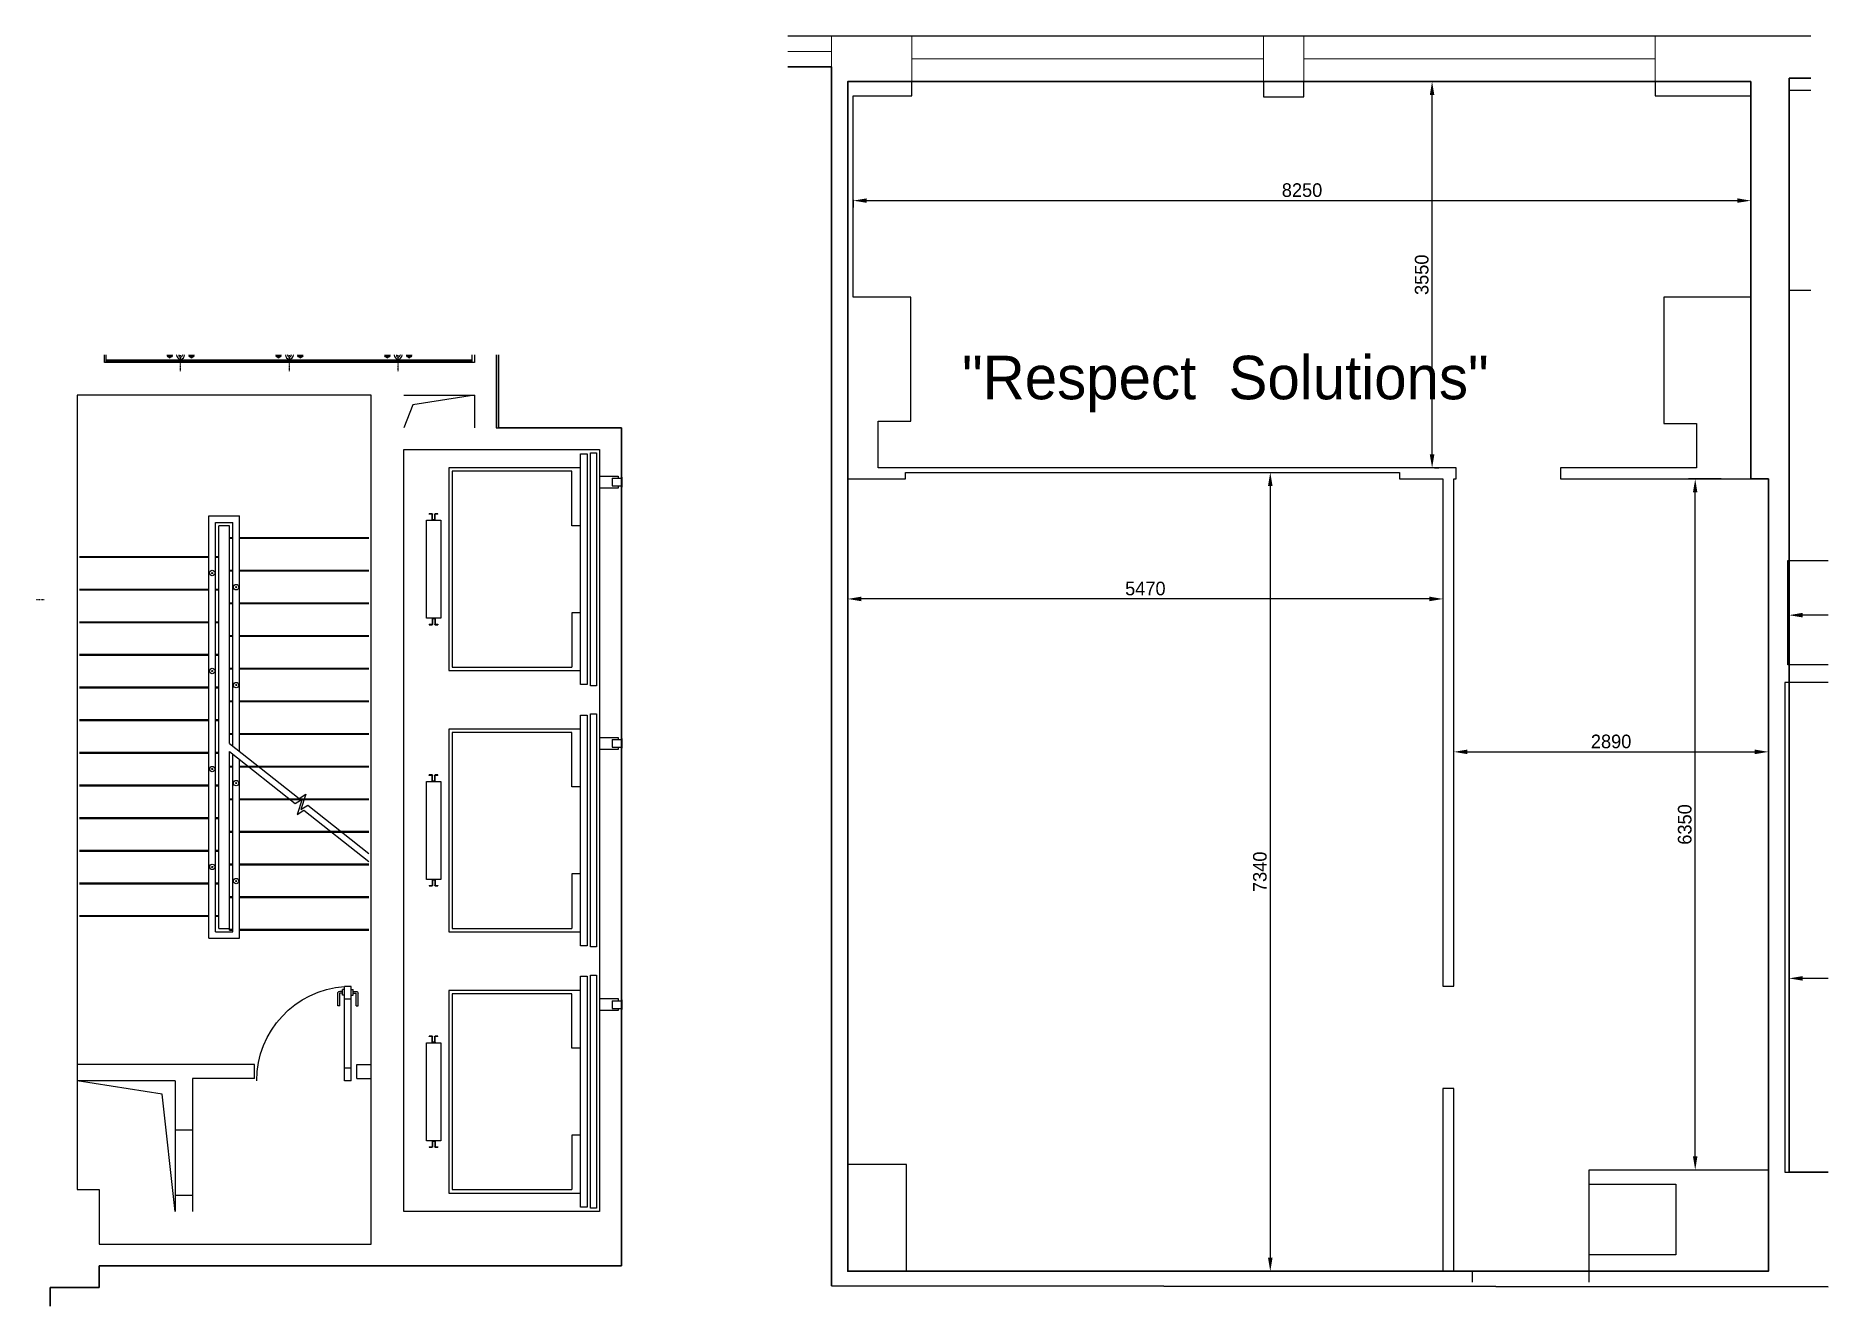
# Model space of a CAD drawing. Header units: millimetres. Extents: x 1200793 to 1217263, y -202072 to -190402.
import ezdxf

# ---------------------------------------------------------------- set-up
doc = ezdxf.new("R2010")
doc.units = ezdxf.units.MM
doc.linetypes.add('DASHDOT2', pattern=[12.7, 6.35, -3.175, 0, -3.175])
doc.linetypes.add('HIDDEN2', pattern=[4.7625, 3.175, -1.5875])
for name, color, linetype in [('Baca', 7, 'Continuous'), ('Divar-esas', 7, 'Continuous'), ('Divar-komek', 7, 'Continuous'), ('Kafel', 7, 'Continuous'), ('Lift', 7, 'Continuous'), ('Meheccer', 7, 'Continuous'), ('OFFICE_BOUNDARY', 3, 'Continuous'), ('Pillekan', 7, 'Continuous'), ('Qapi', 7, 'Continuous'), ('Santexnika', 7, 'Continuous')]:
    doc.layers.add(name, color=color, linetype=linetype)
doc.layers.add('syse', color=135, linetype='Continuous', lineweight=15)

msp = doc.modelspace()

# ---------------------------------------------------------------- linework, layer by layer
for p, q in [((1207703, -190402), (1217103, -190402)), ((1208103, -190687), (1207703, -190689)), ((1208103, -201887), (1208103, -190687)), ((1216903, -192742), (1216903, -190902)), ((1216903, -190902), (1217103, -190902)), ((1217103, -192742), (1216903, -192742)), ((1201423, -193402), (1201423, -193332)), ((1204823, -193332), (1204823, -193402)), ((1205023, -193332), (1205023, -194002)), ((1204823, -193402), (1201423, -193402)), ((1205023, -194002), (1206173, -194002)), ((1206173, -194002), (1206173, -201702)), ((1204434, -194792), (1204408, -194792)), ((1204408, -194796), (1204408, -194792)), ((1204430, -194796), (1204408, -194796)), ((1204434, -194848), (1204434, -194800)), ((1204438, -194844), (1204438, -194796)), ((1204458, -194844), (1204458, -194796)), ((1204488, -194792), (1204462, -194792)), ((1204462, -194848), (1204462, -194800)), ((1204488, -194796), (1204466, -194796)), ((1204488, -194796), (1204488, -194792)), ((1204458, -194852), (1204438, -194852)), ((1204454, -194848), (1204442, -194848)), ((1216893, -196182), (1216893, -195222)), ((1216893, -195222), (1217263, -195222)), ((1204408, -195808), (1204408, -195812)), ((1204408, -195808), (1204430, -195808)), ((1204408, -195812), (1204434, -195812)), ((1204434, -195756), (1204434, -195804)), ((1204438, -195752), (1204458, -195752)), ((1204438, -195760), (1204438, -195808)), ((1204442, -195756), (1204454, -195756)), ((1204458, -195760), (1204458, -195808)), ((1204462, -195756), (1204462, -195804)), ((1204462, -195812), (1204488, -195812)), ((1204466, -195808), (1204488, -195808)), ((1204488, -195808), (1204488, -195812)), ((1217263, -196182), (1216893, -196182)), ((1217263, -196342), (1216863, -196342)), ((1216863, -196342), (1216863, -200842)), ((1204434, -197192), (1204408, -197192)), ((1204408, -197196), (1204408, -197192)), ((1204430, -197196), (1204408, -197196)), ((1204434, -197248), (1204434, -197200)), ((1204438, -197244), (1204438, -197196)), ((1204458, -197252), (1204438, -197252)), ((1204454, -197248), (1204442, -197248)), ((1204458, -197244), (1204458, -197196)), ((1204488, -197192), (1204462, -197192)), ((1204462, -197248), (1204462, -197200)), ((1204488, -197196), (1204466, -197196)), ((1204488, -197196), (1204488, -197192)), ((1204408, -198208), (1204408, -198212)), ((1204408, -198208), (1204430, -198208)), ((1204408, -198212), (1204434, -198212)), ((1204434, -198156), (1204434, -198204)), ((1204438, -198152), (1204458, -198152)), ((1204438, -198160), (1204438, -198208)), ((1204442, -198156), (1204454, -198156)), ((1204458, -198160), (1204458, -198208)), ((1204462, -198156), (1204462, -198204)), ((1204462, -198212), (1204488, -198212)), ((1204466, -198208), (1204488, -198208)), ((1204488, -198208), (1204488, -198212)), ((1204434, -199592), (1204408, -199592)), ((1204408, -199596), (1204408, -199592)), ((1204430, -199596), (1204408, -199596)), ((1204434, -199648), (1204434, -199600)), ((1204438, -199644), (1204438, -199596)), ((1204458, -199644), (1204458, -199596)), ((1204488, -199592), (1204462, -199592)), ((1204462, -199648), (1204462, -199600)), ((1204488, -199596), (1204466, -199596)), ((1204488, -199596), (1204488, -199592)), ((1204458, -199652), (1204438, -199652)), ((1204454, -199648), (1204442, -199648)), ((1204434, -200556), (1204434, -200604)), ((1204438, -200552), (1204458, -200552)), ((1204438, -200560), (1204438, -200608)), ((1204442, -200556), (1204454, -200556)), ((1204458, -200560), (1204458, -200608)), ((1204462, -200556), (1204462, -200604)), ((1204408, -200608), (1204408, -200612)), ((1204408, -200608), (1204430, -200608)), ((1204408, -200612), (1204434, -200612)), ((1204462, -200612), (1204488, -200612)), ((1204466, -200608), (1204488, -200608)), ((1204488, -200608), (1204488, -200612)), ((1216863, -200842), (1217263, -200842)), ((1206173, -201702), (1201373, -201702)), ((1201373, -201702), (1201373, -201902)), ((1201373, -201902), (1200923, -201902)), ((1200923, -201902), (1200923, -202072)), ((1217263, -201895), (1208103, -201887))]:
    msp.add_line(p, q)
at = {"color": 5, "lineweight": 5}
msp.add_line((1208103, -190545), (1207703, -190546), dxfattribs=at)
at = {"color": 1, "lineweight": 30}
for p, q in [((1207703, -190687), (1208103, -190687)), ((1208103, -190687), (1208103, -201887)), ((1217103, -190792), (1216903, -190792)), ((1216903, -190792), (1216903, -200842)), ((1205043, -194002), (1205043, -193332)), ((1206173, -194002), (1205043, -194002)), ((1206173, -201702), (1206173, -194002)), ((1216903, -200842), (1217263, -200842)), ((1201373, -201902), (1201373, -201702)), ((1201373, -201702), (1206173, -201702)), ((1200923, -202072), (1200923, -201902)), ((1200923, -201902), (1201373, -201902)), ((1208103, -201887), (1217263, -201895))]:
    msp.add_line(p, q, dxfattribs=at)
at = {"color": 0, "lineweight": -2, "transparency": 16777216}
for p, q in [((1213646, -190822), (1213686, -190822)), ((1213623, -194247), (1213623, -190947)), ((1208303, -191908), (1208303, -191978)), ((1208428, -191916), (1216428, -191916)), ((1216553, -191908), (1216553, -191978)), ((1211404, -194412), (1212199, -194412)), ((1213646, -194372), (1213686, -194372)), ((1216278, -194472), (1215978, -194472)), ((1212136, -194537), (1212136, -201627)), ((1216041, -200697), (1216041, -194597)), ((1208253, -195424), (1208253, -195637)), ((1213598, -195575), (1208378, -195575)), ((1213723, -195511), (1213723, -195637)), ((1216903, -195983), (1216903, -195661)), ((1213823, -197166), (1213823, -196917)), ((1213948, -196980), (1216588, -196980)), ((1216713, -197166), (1216713, -196917)), ((1216903, -198953), (1216903, -199124)), ((1216278, -200822), (1215978, -200822)), ((1211404, -201752), (1212199, -201752))]:
    msp.add_line(p, q, dxfattribs=at)
at = {"color": 0, "lineweight": -2}
for p, q in [((1217263, -195724), (1217028, -195724)), ((1217263, -199061), (1217028, -199061))]:
    msp.add_line(p, q, dxfattribs=at)
at = {"lineweight": 5}
for points in [[(1208103, -190687), (1208103, -190402)], [(1208843, -190822), (1208843, -190402)], [(1212073, -190822), (1212073, -190402)], [(1212443, -190822), (1212443, -190402)], [(1215673, -190822), (1215673, -190402)]]:
    msp.add_lwpolyline(points, dxfattribs=at)
at = {"color": 5, "lineweight": 5}
for points in [[(1208843, -190612), (1212073, -190612)], [(1212443, -190612), (1215673, -190612)]]:
    msp.add_lwpolyline(points, dxfattribs=at)
at = {"color": 1, "lineweight": 30}
msp.add_lwpolyline([(1216553, -190822), (1216553, -194472), (1216713, -194472), (1216713, -201752), (1208253, -201752), (1208253, -190822), (1216553, -190822)], dxfattribs=at)
for points in [[(1213843, -194372), (1208533, -194372), (1208533, -193942), (1208833, -193942), (1208833, -192802), (1208303, -192802), (1208303, -190952), (1208843, -190952), (1208843, -190822), (1212073, -190822), (1212073, -190962), (1212443, -190962), (1212443, -190822), (1215673, -190822), (1215673, -190952), (1216553, -190952), (1216553, -192802), (1215753, -192802), (1215753, -193962), (1216053, -193962), (1216053, -194372), (1214803, -194372)], [(1203873, -201502), (1203873, -193702), (1201173, -193702), (1201173, -201002), (1201373, -201002), (1201373, -201502), (1203873, -201502)], [(1213723, -200072), (1213723, -201752), (1208793, -201752), (1208793, -200772), (1208253, -200772), (1208253, -194472), (1208783, -194472), (1208783, -194412), (1213323, -194412), (1213323, -194472), (1213723, -194472), (1213723, -199132)], [(1213723, -199132), (1213823, -199132), (1213823, -194472), (1213843, -194472), (1213843, -194372)], [(1214803, -194372), (1214803, -194472), (1216713, -194472), (1216713, -200822), (1215063, -200822), (1215063, -201852)], [(1213993, -201852), (1213993, -201752), (1213823, -201752), (1213823, -200072), (1213723, -200072)], [(1215063, -200822), (1215063, -200952), (1215163, -200952), (1215863, -200952), (1215863, -201602), (1215063, -201602)]]:
    msp.add_lwpolyline(points)
msp.add_lwpolyline([(1204173, -194202), (1205973, -194202), (1205973, -201202), (1204173, -201202)], close=True)
at = {"extrusion": (0, 0, -1)}
for centre, start, end in [((-1204430, -194800), 90, 180), ((-1204434, -194796), 90, 180), ((-1204462, -194796), 0, 90), ((-1204466, -194800), 0, 90), ((-1204438, -194848), -90, 0), ((-1204442, -194844), -90, 0), ((-1204454, -194844), 180, -90), ((-1204458, -194848), 180, -90), ((-1204430, -195804), 180, -90), ((-1204438, -195756), 0, 90), ((-1204434, -195808), 180, -90), ((-1204442, -195760), 0, 90), ((-1204454, -195760), 90, 180), ((-1204458, -195756), 90, 180), ((-1204462, -195808), -90, 0), ((-1204466, -195804), -90, 0), ((-1204430, -197200), 90, 180), ((-1204434, -197196), 90, 180), ((-1204438, -197248), -90, 0), ((-1204442, -197244), -90, 0), ((-1204454, -197244), 180, -90), ((-1204462, -197196), 0, 90), ((-1204458, -197248), 180, -90), ((-1204466, -197200), 0, 90), ((-1204430, -198204), 180, -90), ((-1204438, -198156), 0, 90), ((-1204434, -198208), 180, -90), ((-1204442, -198160), 0, 90), ((-1204454, -198160), 90, 180), ((-1204458, -198156), 90, 180), ((-1204462, -198208), -90, 0), ((-1204466, -198204), -90, 0), ((-1204430, -199600), 90, 180), ((-1204434, -199596), 90, 180), ((-1204462, -199596), 0, 90), ((-1204466, -199600), 0, 90), ((-1204438, -199648), -90, 0), ((-1204442, -199644), -90, 0), ((-1204454, -199644), 180, -90), ((-1204458, -199648), 180, -90), ((-1204430, -200604), 180, -90), ((-1204438, -200556), 0, 90), ((-1204442, -200560), 0, 90), ((-1204454, -200560), 90, 180), ((-1204458, -200556), 90, 180), ((-1204466, -200604), -90, 0), ((-1204434, -200608), 180, -90), ((-1204462, -200608), -90, 0)]:
    msp.add_arc(centre, 4, start, end, dxfattribs=at)
at = {"color": 0, "transparency": 16777216}
for points in [[(1213602, -190947), (1213644, -190947), (1213623, -190822)], [(1208428, -191895), (1208428, -191936), (1208303, -191916)], [(1216428, -191895), (1216428, -191936), (1216553, -191916)], [(1213602, -194247), (1213644, -194247), (1213623, -194372)], [(1212115, -194537), (1212157, -194537), (1212136, -194412)], [(1216020, -194597), (1216061, -194597), (1216041, -194472)], [(1208378, -195554), (1208378, -195596), (1208253, -195575)], [(1213598, -195554), (1213598, -195596), (1213723, -195575)], [(1217028, -195703), (1217028, -195745), (1216903, -195724)], [(1213948, -196959), (1213948, -197001), (1213823, -196980)], [(1216588, -196959), (1216588, -197001), (1216713, -196980)], [(1217028, -199040), (1217028, -199082), (1216903, -199061)], [(1216020, -200697), (1216061, -200697), (1216041, -200822)], [(1212115, -201627), (1212157, -201627), (1212136, -201752)]]:
    msp.add_solid(points, dxfattribs=at)
at = {"layer": 'Baca'}
for p, q in [((1201952, -200124), (1201173, -200002)), ((1202073, -201202), (1201952, -200124))]:
    msp.add_line(p, q, dxfattribs=at)
msp.add_lwpolyline([(1204823, -193702), (1204257, -193793), (1204173, -194002)], dxfattribs=at)
at = {"layer": 'Divar-esas'}
for p, q in [((1202803, -199852), (1201173, -199852)), ((1202803, -199982), (1202803, -199852)), ((1203743, -199852), (1203873, -199852)), ((1203743, -199982), (1203743, -199852)), ((1202073, -200002), (1201173, -200002)), ((1202073, -200002), (1202073, -200452)), ((1202803, -199982), (1202233, -199982)), ((1202233, -199982), (1202233, -200452)), ((1203743, -199982), (1203873, -199982)), ((1202073, -200452), (1202233, -200452)), ((1202073, -201052), (1202073, -201202)), ((1202073, -201052), (1202233, -201052)), ((1202233, -201052), (1202233, -201202))]:
    msp.add_line(p, q, dxfattribs=at)
at = {"layer": 'Divar-komek'}
for p, q in [((1204823, -193332), (1204823, -193402)), ((1205023, -193332), (1205023, -194002)), ((1205023, -193332), (1205023, -194002)), ((1204173, -193702), (1204823, -193702)), ((1204823, -193702), (1204823, -194002)), ((1202073, -200452), (1202073, -201052)), ((1202233, -200452), (1202233, -201052))]:
    msp.add_line(p, q, dxfattribs=at)
at = {"layer": 'Kafel'}
for p, q in [((1201438, -193402), (1201438, -193332)), ((1204803, -193402), (1204803, -193332)), ((1205043, -193332), (1205043, -194002)), ((1201438, -193387), (1204803, -193387))]:
    msp.add_line(p, q, dxfattribs=at)
at = {"layer": 'Lift'}
for p, q in [((1205798, -196362), (1205798, -194242)), ((1205798, -194242), (1205858, -194242)), ((1205858, -194242), (1205858, -196362)), ((1205888, -196372), (1205888, -194232)), ((1205888, -194232), (1205943, -194232)), ((1205888, -194232), (1205943, -194232)), ((1205943, -194232), (1205943, -196372)), ((1204588, -194371), (1204588, -196233)), ((1205798, -194371), (1204588, -194371)), ((1204618, -194402), (1204618, -196202)), ((1205718, -194402), (1204618, -194402)), ((1205718, -194902), (1205718, -194402)), ((1205798, -194902), (1205718, -194902)), ((1205798, -195702), (1205718, -195702)), ((1205718, -195702), (1205718, -196202)), ((1204588, -196233), (1205798, -196233)), ((1204618, -196202), (1205718, -196202)), ((1205858, -196362), (1205798, -196362)), ((1205943, -196372), (1205888, -196372)), ((1205798, -198762), (1205798, -196642)), ((1205798, -196642), (1205858, -196642)), ((1205858, -196642), (1205858, -198762)), ((1205888, -198772), (1205888, -196632)), ((1205888, -196632), (1205943, -196632)), ((1205888, -196632), (1205943, -196632)), ((1205943, -196632), (1205943, -198772)), ((1204588, -196771), (1204588, -198633)), ((1205798, -196771), (1204588, -196771)), ((1204618, -196802), (1204618, -198602)), ((1205718, -196802), (1204618, -196802)), ((1205718, -197302), (1205718, -196802)), ((1205798, -197302), (1205718, -197302)), ((1205798, -198102), (1205718, -198102)), ((1205718, -198102), (1205718, -198602)), ((1204618, -198602), (1205718, -198602)), ((1204588, -198633), (1205798, -198633)), ((1205858, -198762), (1205798, -198762)), ((1205943, -198772), (1205888, -198772)), ((1205798, -201162), (1205798, -199042)), ((1205798, -199042), (1205858, -199042)), ((1205858, -199042), (1205858, -201162)), ((1205888, -201172), (1205888, -199032)), ((1205888, -199032), (1205943, -199032)), ((1205888, -199032), (1205943, -199032)), ((1205943, -199032), (1205943, -201172)), ((1204588, -199171), (1204588, -201033)), ((1205798, -199171), (1204588, -199171)), ((1204618, -199202), (1204618, -201002)), ((1205718, -199202), (1204618, -199202)), ((1205718, -199702), (1205718, -199202)), ((1205798, -199702), (1205718, -199702)), ((1205798, -200502), (1205718, -200502)), ((1205718, -200502), (1205718, -201002)), ((1204588, -201033), (1205798, -201033)), ((1204618, -201002), (1205718, -201002)), ((1205858, -201162), (1205798, -201162)), ((1205943, -201172), (1205888, -201172))]:
    msp.add_line(p, q, dxfattribs=at)
at = {"layer": 'Lift', "linetype": 'Continuous'}
for p, q in [((1205973, -194447), (1206143, -194447)), ((1206088, -194467), (1206173, -194467)), ((1206088, -194467), (1206088, -194537)), ((1206143, -194447), (1206143, -194467)), ((1206173, -194457), (1206176, -194457)), ((1206176, -194457), (1206176, -194547)), ((1206143, -194557), (1205973, -194557)), ((1206088, -194537), (1206173, -194537)), ((1206143, -194537), (1206143, -194557)), ((1206173, -194547), (1206176, -194547)), ((1205973, -196847), (1206143, -196847)), ((1206143, -196957), (1205973, -196957)), ((1206088, -196867), (1206173, -196867)), ((1206088, -196867), (1206088, -196937)), ((1206088, -196937), (1206173, -196937)), ((1206143, -196847), (1206143, -196867)), ((1206143, -196937), (1206143, -196957)), ((1206173, -196857), (1206176, -196857)), ((1206173, -196947), (1206176, -196947)), ((1206176, -196857), (1206176, -196947)), ((1205973, -199247), (1206143, -199247)), ((1206088, -199267), (1206173, -199267)), ((1206088, -199267), (1206088, -199337)), ((1206143, -199247), (1206143, -199267)), ((1206173, -199257), (1206176, -199257)), ((1206176, -199257), (1206176, -199347)), ((1206143, -199357), (1205973, -199357)), ((1206088, -199337), (1206173, -199337)), ((1206143, -199337), (1206143, -199357)), ((1206173, -199347), (1206176, -199347))]:
    msp.add_line(p, q, dxfattribs=at)
at = {"layer": 'Lift', "extrusion": (0, 0, -1)}
for points in [[(-1204513, -195752), (-1204383, -195752), (-1204383, -194852), (-1204513, -194852)], [(-1204513, -198152), (-1204383, -198152), (-1204383, -197252), (-1204513, -197252)], [(-1204513, -200552), (-1204383, -200552), (-1204383, -199652), (-1204513, -199652)]]:
    msp.add_lwpolyline(points, close=True, dxfattribs=at)
at = {"layer": 'Meheccer'}
for p, q in [((1202383, -198692), (1202383, -194812)), ((1202383, -194812), (1202663, -194812)), ((1202663, -196974), (1202663, -194812)), ((1202443, -198632), (1202443, -194872)), ((1202443, -194872), (1202603, -194872)), ((1202603, -196927), (1202603, -194872)), ((1202603, -198632), (1202603, -197000)), ((1202663, -198692), (1202663, -197048)), ((1202383, -198692), (1202663, -198692)), ((1202443, -198632), (1202603, -198632))]:
    msp.add_line(p, q, dxfattribs=at)
for centre, radius in [((1202413, -195337), 25), ((1202413, -195337), 5), ((1202633, -195467), 25), ((1202633, -195467), 5), ((1202413, -196237), 25), ((1202633, -196367), 25), ((1202413, -197138), 25), ((1202633, -197267), 25), ((1202633, -197267), 5), ((1202413, -198037), 25), ((1202633, -198167), 25), ((1202633, -198167), 5)]:
    msp.add_circle(centre, radius, dxfattribs=at)
at = {"layer": 'Meheccer', "linetype": 'HIDDEN2'}
for centre in [(1202413, -196237), (1202633, -196367), (1202413, -197138), (1202413, -198037)]:
    msp.add_circle(centre, 5, dxfattribs=at)
at = {"layer": 'OFFICE_BOUNDARY'}
msp.add_lwpolyline([(1216553, -190822), (1216553, -194472), (1216713, -194472), (1216713, -201752), (1208253, -201752), (1208253, -190822), (1216553, -190822)], close=True, dxfattribs=at)
at = {"layer": 'Pillekan'}
for p, q in [((1202473, -198602), (1202473, -194902)), ((1202573, -194902), (1202473, -194902)), ((1202573, -196903), (1202573, -194902)), ((1202573, -195010), (1202603, -195010)), ((1202573, -195017), (1202603, -195017)), ((1202663, -195010), (1203853, -195010)), ((1202663, -195017), (1203853, -195017)), ((1202383, -195187), (1201193, -195187)), ((1202383, -195194), (1201193, -195194)), ((1202473, -195187), (1202443, -195187)), ((1202473, -195194), (1202443, -195194)), ((1202573, -195310), (1202603, -195310)), ((1202573, -195317), (1202603, -195317)), ((1202663, -195310), (1203853, -195310)), ((1202663, -195317), (1203853, -195317)), ((1202383, -195487), (1201193, -195487)), ((1202383, -195494), (1201193, -195494)), ((1202473, -195487), (1202443, -195487)), ((1202473, -195494), (1202443, -195494)), ((1202573, -195610), (1202603, -195610)), ((1202573, -195617), (1202603, -195617)), ((1202663, -195610), (1203853, -195610)), ((1202663, -195617), (1203853, -195617)), ((1202383, -195787), (1201193, -195787)), ((1202383, -195794), (1201193, -195794)), ((1202473, -195787), (1202443, -195787)), ((1202473, -195794), (1202443, -195794)), ((1202573, -195910), (1202603, -195910)), ((1202573, -195917), (1202603, -195917)), ((1202663, -195910), (1203853, -195910)), ((1202663, -195917), (1203853, -195917)), ((1202383, -196087), (1201193, -196087)), ((1202383, -196094), (1201193, -196094)), ((1202473, -196087), (1202443, -196087)), ((1202473, -196094), (1202443, -196094)), ((1202573, -196210), (1202603, -196210)), ((1202573, -196217), (1202603, -196217)), ((1202663, -196210), (1203853, -196210)), ((1202663, -196217), (1203853, -196217)), ((1202383, -196387), (1201193, -196387)), ((1202383, -196394), (1201193, -196394)), ((1202473, -196387), (1202443, -196387)), ((1202473, -196394), (1202443, -196394)), ((1202573, -196510), (1202603, -196510)), ((1202573, -196517), (1202603, -196517)), ((1202663, -196510), (1203853, -196510)), ((1202663, -196517), (1203853, -196517)), ((1202383, -196687), (1201193, -196687)), ((1202383, -196694), (1201193, -196694)), ((1202473, -196687), (1202443, -196687)), ((1202473, -196694), (1202443, -196694)), ((1202573, -196810), (1202603, -196810)), ((1202663, -196810), (1203853, -196810)), ((1202573, -196817), (1202603, -196817)), ((1202573, -198617), (1202573, -196977)), ((1202663, -196817), (1203853, -196817)), ((1202383, -196987), (1201193, -196987)), ((1202383, -196994), (1201193, -196994)), ((1202473, -196987), (1202443, -196987)), ((1202473, -196994), (1202443, -196994)), ((1202573, -197110), (1202603, -197110)), ((1202573, -197117), (1202603, -197117)), ((1202663, -197110), (1203853, -197110)), ((1202663, -197117), (1203853, -197117)), ((1202383, -197287), (1201193, -197287)), ((1202383, -197294), (1201193, -197294)), ((1202473, -197287), (1202443, -197287)), ((1202473, -197294), (1202443, -197294)), ((1202573, -197410), (1202603, -197410)), ((1202573, -197417), (1202603, -197417)), ((1202663, -197410), (1203853, -197410)), ((1202663, -197417), (1203853, -197417)), ((1202383, -197587), (1201193, -197587)), ((1202383, -197594), (1201193, -197594)), ((1202473, -197587), (1202443, -197587)), ((1202473, -197594), (1202443, -197594)), ((1202573, -197710), (1202603, -197710)), ((1202573, -197717), (1202603, -197717)), ((1202663, -197710), (1203853, -197710)), ((1202663, -197717), (1203853, -197717)), ((1202383, -197887), (1201193, -197887)), ((1202383, -197894), (1201193, -197894)), ((1202473, -197887), (1202443, -197887)), ((1202473, -197894), (1202443, -197894)), ((1202573, -198010), (1202603, -198010)), ((1202573, -198017), (1202603, -198017)), ((1202663, -198010), (1203853, -198010)), ((1202663, -198017), (1203853, -198017)), ((1202383, -198187), (1201193, -198187)), ((1202383, -198194), (1201193, -198194)), ((1202473, -198187), (1202443, -198187)), ((1202473, -198194), (1202443, -198194)), ((1202573, -198310), (1202603, -198310)), ((1202573, -198317), (1202603, -198317)), ((1202663, -198310), (1203853, -198310)), ((1202663, -198317), (1203853, -198317)), ((1202383, -198487), (1201193, -198487)), ((1202383, -198494), (1201193, -198494)), ((1202473, -198487), (1202443, -198487)), ((1202473, -198494), (1202443, -198494)), ((1202473, -198602), (1202573, -198602)), ((1202573, -198610), (1202603, -198610)), ((1202573, -198617), (1202603, -198617)), ((1202663, -198610), (1203853, -198610)), ((1202663, -198617), (1203853, -198617))]:
    msp.add_line(p, q, dxfattribs=at)
at = {"layer": 'Pillekan', "linetype": 'Continuous'}
for points in [[(1202573, -196903), (1203213, -197409), (1203275, -197370), (1203229, -197509), (1203292, -197471), (1203853, -197913)], [(1202573, -196977), (1203177, -197454), (1203239, -197415), (1203193, -197554), (1203255, -197516), (1203853, -197987)]]:
    msp.add_lwpolyline(points, dxfattribs=at)
at = {"layer": 'Qapi', "linetype": 'Continuous'}
for p, q in [((1203567, -199313), (1203567, -199198)), ((1203567, -199313), (1203567, -199198)), ((1203611, -199180), (1203585, -199180)), ((1203611, -199180), (1203585, -199180)), ((1203611, -199180), (1203585, -199180)), ((1203611, -199180), (1203585, -199180)), ((1203611, -199180), (1203585, -199180)), ((1203611, -199180), (1203585, -199180)), ((1203585, -199313), (1203585, -199198)), ((1203611, -199198), (1203585, -199198)), ((1203585, -199313), (1203585, -199198)), ((1203611, -199198), (1203585, -199198)), ((1203611, -199215), (1203611, -199162)), ((1203611, -199215), (1203611, -199162)), ((1203629, -199162), (1203611, -199162)), ((1203611, -199215), (1203611, -199162)), ((1203611, -199215), (1203611, -199162)), ((1203629, -199162), (1203611, -199162)), ((1203629, -199215), (1203611, -199215)), ((1203629, -199215), (1203611, -199215)), ((1203691, -199162), (1203709, -199162)), ((1203691, -199162), (1203709, -199162)), ((1203691, -199215), (1203709, -199215)), ((1203691, -199215), (1203709, -199215)), ((1203709, -199215), (1203709, -199162)), ((1203709, -199215), (1203709, -199162)), ((1203709, -199215), (1203709, -199162)), ((1203709, -199215), (1203709, -199162)), ((1203709, -199180), (1203736, -199180)), ((1203709, -199180), (1203736, -199180)), ((1203709, -199180), (1203736, -199180)), ((1203709, -199180), (1203736, -199180)), ((1203709, -199180), (1203736, -199180)), ((1203709, -199180), (1203736, -199180)), ((1203709, -199198), (1203736, -199198)), ((1203709, -199198), (1203736, -199198)), ((1203736, -199313), (1203736, -199198)), ((1203736, -199313), (1203736, -199198)), ((1203754, -199313), (1203754, -199198)), ((1203754, -199313), (1203754, -199198)), ((1203585, -199313), (1203567, -199313)), ((1203585, -199313), (1203567, -199313)), ((1203736, -199313), (1203754, -199313)), ((1203736, -199313), (1203754, -199313))]:
    msp.add_line(p, q, dxfattribs=at)
at = {"layer": 'Qapi'}
for p, q in [((1203691, -199135), (1203629, -199135)), ((1203691, -199135), (1203629, -199135)), ((1203629, -200002), (1203629, -199135)), ((1203691, -199135), (1203629, -199135)), ((1203691, -199135), (1203629, -199135)), ((1203629, -200002), (1203629, -199135)), ((1203691, -199251), (1203629, -199251)), ((1203691, -199251), (1203629, -199251)), ((1203691, -200002), (1203691, -199135)), ((1203691, -200002), (1203691, -199135)), ((1203691, -199887), (1203629, -199887)), ((1203691, -199887), (1203629, -199887)), ((1203691, -200002), (1203629, -200002)), ((1203691, -200002), (1203629, -200002)), ((1203691, -200002), (1203629, -200002)), ((1203691, -200002), (1203629, -200002))]:
    msp.add_line(p, q, dxfattribs=at)
at = {"layer": 'Qapi', "extrusion": (0, 0, -1)}
msp.add_arc((-1203691, -200002), 869, 0, 85.8935, dxfattribs=at)
msp.add_arc((-1203691, -200002), 869, 0, 85.8935, dxfattribs=at)
at = {"layer": 'Qapi', "linetype": 'Continuous', "extrusion": (0, 0, -1)}
for centre, start, end in [((-1203585, -199198), 0, 90), ((-1203585, -199198), 0, 90), ((-1203736, -199198), 90, 180), ((-1203736, -199198), 90, 180)]:
    msp.add_arc(centre, 17.8, start, end, dxfattribs=at)
at = {"layer": 'Santexnika'}
for p, q in [((1202011, -193339), (1202015, -193339)), ((1202015, -193343), (1202015, -193332)), ((1202030, -193343), (1202015, -193343)), ((1202019, -193346), (1202019, -193343)), ((1202027, -193347), (1202027, -193343)), ((1202030, -193343), (1202030, -193332)), ((1202034, -193339), (1202030, -193339)), ((1202106, -193332), (1202106, -193335)), ((1202139, -193332), (1202139, -193335)), ((1202211, -193339), (1202215, -193339)), ((1202215, -193343), (1202215, -193332)), ((1202215, -193343), (1202230, -193343)), ((1202218, -193347), (1202218, -193343)), ((1202226, -193346), (1202226, -193343)), ((1202230, -193343), (1202230, -193332)), ((1202234, -193339), (1202230, -193339)), ((1203011, -193339), (1203015, -193339)), ((1203015, -193343), (1203015, -193332)), ((1203030, -193343), (1203015, -193343)), ((1203019, -193346), (1203019, -193343)), ((1203027, -193347), (1203027, -193343)), ((1203030, -193343), (1203030, -193332)), ((1203034, -193339), (1203030, -193339)), ((1203106, -193332), (1203106, -193335)), ((1203139, -193332), (1203139, -193335)), ((1203211, -193339), (1203215, -193339)), ((1203215, -193343), (1203215, -193332)), ((1203215, -193343), (1203230, -193343)), ((1203218, -193347), (1203218, -193343)), ((1203226, -193346), (1203226, -193343)), ((1203230, -193343), (1203230, -193332)), ((1203234, -193339), (1203230, -193339)), ((1204011, -193339), (1204015, -193339)), ((1204015, -193343), (1204015, -193332)), ((1204030, -193343), (1204015, -193343)), ((1204019, -193346), (1204019, -193343)), ((1204027, -193347), (1204027, -193343)), ((1204030, -193343), (1204030, -193332)), ((1204034, -193339), (1204030, -193339)), ((1204106, -193332), (1204106, -193335)), ((1204139, -193332), (1204139, -193335)), ((1204211, -193339), (1204215, -193339)), ((1204215, -193343), (1204215, -193332)), ((1204215, -193343), (1204230, -193343)), ((1204218, -193347), (1204218, -193343)), ((1204226, -193346), (1204226, -193343)), ((1204230, -193343), (1204230, -193332)), ((1204234, -193339), (1204230, -193339)), ((1202178, -193387), (1202068, -193387)), ((1203067, -193387), (1203177, -193387)), ((1204067, -193387), (1204177, -193387))]:
    msp.add_line(p, q, dxfattribs=at)
at = {"layer": 'Santexnika', "color": 26, "linetype": 'DASHDOT2', "true_color": 0x791e15}
for p, q in [((1202123, -193482), (1202123, -193332)), ((1203123, -193482), (1203123, -193332)), ((1204123, -193482), (1204123, -193332)), ((1200869, -195582), (1200793, -195582))]:
    msp.add_line(p, q, dxfattribs=at)
at = {"layer": 'Santexnika'}
for points in [[(1201998, -193335), (1201998, -193338), (1202000, -193340), (1202002, -193342), (1202005, -193342), (1202008, -193342), (1202010, -193340), (1202012, -193338), (1202012, -193335), (1202012, -193332), (1202012, -193332)], [(1201998, -193332), (1201998, -193332), (1201998, -193335)], [(1202015, -193335), (1202015, -193338), (1202017, -193341), (1202020, -193342), (1202023, -193343), (1202026, -193342), (1202028, -193341), (1202030, -193338), (1202030, -193335), (1202030, -193332)], [(1202015, -193332), (1202015, -193335)], [(1202033, -193335), (1202033, -193338), (1202035, -193340), (1202037, -193342), (1202040, -193342), (1202043, -193342), (1202045, -193340), (1202047, -193338), (1202047, -193335), (1202047, -193332), (1202047, -193332)], [(1202033, -193332), (1202033, -193332), (1202033, -193335)], [(1202086, -193335), (1202089, -193349), (1202097, -193361), (1202108, -193369), (1202123, -193371), (1202137, -193369), (1202148, -193361), (1202156, -193349), (1202159, -193335), (1202158, -193332)], [(1202087, -193332), (1202086, -193335)], [(1202106, -193335), (1202107, -193342), (1202111, -193347), (1202116, -193350), (1202123, -193352), (1202129, -193350), (1202134, -193347), (1202138, -193342), (1202139, -193335), (1202138, -193332)], [(1202107, -193332), (1202106, -193335)], [(1202198, -193335), (1202198, -193338), (1202200, -193340), (1202202, -193342), (1202205, -193342), (1202208, -193342), (1202210, -193340), (1202212, -193338), (1202212, -193335), (1202212, -193332), (1202212, -193332)], [(1202198, -193332), (1202198, -193332), (1202198, -193335)], [(1202215, -193335), (1202215, -193338), (1202217, -193341), (1202220, -193342), (1202223, -193343), (1202226, -193342), (1202228, -193341), (1202230, -193338), (1202230, -193335), (1202230, -193332)], [(1202215, -193332), (1202215, -193335)], [(1202233, -193335), (1202233, -193338), (1202235, -193340), (1202237, -193342), (1202240, -193342), (1202243, -193342), (1202245, -193340), (1202247, -193338), (1202247, -193335), (1202247, -193332), (1202247, -193332)], [(1202233, -193332), (1202233, -193332), (1202233, -193335)], [(1202998, -193335), (1202998, -193338), (1203000, -193340), (1203002, -193342), (1203005, -193342), (1203008, -193342), (1203010, -193340), (1203012, -193338), (1203012, -193335), (1203012, -193332), (1203012, -193332)], [(1202998, -193332), (1202998, -193332), (1202998, -193335)], [(1203015, -193335), (1203015, -193338), (1203017, -193341), (1203020, -193342), (1203023, -193343), (1203026, -193342), (1203028, -193341), (1203030, -193338), (1203030, -193335), (1203030, -193332)], [(1203015, -193332), (1203015, -193335)], [(1203033, -193335), (1203033, -193338), (1203035, -193340), (1203037, -193342), (1203040, -193342), (1203043, -193342), (1203045, -193340), (1203047, -193338), (1203047, -193335), (1203047, -193332), (1203047, -193332)], [(1203033, -193332), (1203033, -193332), (1203033, -193335)], [(1203086, -193335), (1203089, -193349), (1203097, -193361), (1203108, -193369), (1203123, -193371), (1203137, -193369), (1203148, -193361), (1203156, -193349), (1203159, -193335), (1203158, -193332)], [(1203087, -193332), (1203086, -193335)], [(1203106, -193335), (1203107, -193342), (1203111, -193347), (1203116, -193350), (1203123, -193352), (1203129, -193350), (1203134, -193347), (1203138, -193342), (1203139, -193335), (1203138, -193332)], [(1203107, -193332), (1203106, -193335)], [(1203198, -193335), (1203198, -193338), (1203200, -193340), (1203202, -193342), (1203205, -193342), (1203208, -193342), (1203210, -193340), (1203212, -193338), (1203212, -193335), (1203212, -193332), (1203212, -193332)], [(1203198, -193332), (1203198, -193332), (1203198, -193335)], [(1203215, -193335), (1203215, -193338), (1203217, -193341), (1203220, -193342), (1203223, -193343), (1203226, -193342), (1203228, -193341), (1203230, -193338), (1203230, -193335), (1203230, -193332)], [(1203215, -193332), (1203215, -193335)], [(1203233, -193335), (1203233, -193338), (1203235, -193340), (1203237, -193342), (1203240, -193342), (1203243, -193342), (1203245, -193340), (1203247, -193338), (1203247, -193335), (1203247, -193332), (1203247, -193332)], [(1203233, -193332), (1203233, -193332), (1203233, -193335)], [(1203998, -193335), (1203998, -193338), (1204000, -193340), (1204002, -193342), (1204005, -193342), (1204008, -193342), (1204010, -193340), (1204012, -193338), (1204012, -193335), (1204012, -193332), (1204012, -193332)], [(1203998, -193332), (1203998, -193332), (1203998, -193335)], [(1204015, -193335), (1204015, -193338), (1204017, -193341), (1204020, -193342), (1204023, -193343), (1204026, -193342), (1204028, -193341), (1204030, -193338), (1204030, -193335), (1204030, -193332)], [(1204015, -193332), (1204015, -193335)], [(1204033, -193335), (1204033, -193338), (1204035, -193340), (1204037, -193342), (1204040, -193342), (1204043, -193342), (1204045, -193340), (1204047, -193338), (1204047, -193335), (1204047, -193332), (1204047, -193332)], [(1204033, -193332), (1204033, -193332), (1204033, -193335)], [(1204086, -193335), (1204089, -193349), (1204097, -193361), (1204108, -193369), (1204123, -193371), (1204137, -193369), (1204148, -193361), (1204156, -193349), (1204159, -193335), (1204158, -193332)], [(1204087, -193332), (1204086, -193335)], [(1204106, -193335), (1204107, -193342), (1204111, -193347), (1204116, -193350), (1204123, -193352), (1204129, -193350), (1204134, -193347), (1204138, -193342), (1204139, -193335), (1204138, -193332)], [(1204107, -193332), (1204106, -193335)], [(1204198, -193335), (1204198, -193338), (1204200, -193340), (1204202, -193342), (1204205, -193342), (1204208, -193342), (1204210, -193340), (1204212, -193338), (1204212, -193335), (1204212, -193332), (1204212, -193332)], [(1204198, -193332), (1204198, -193332), (1204198, -193335)], [(1204215, -193335), (1204215, -193338), (1204217, -193341), (1204220, -193342), (1204223, -193343), (1204226, -193342), (1204228, -193341), (1204230, -193338), (1204230, -193335), (1204230, -193332)], [(1204215, -193332), (1204215, -193335)], [(1204233, -193335), (1204233, -193338), (1204235, -193340), (1204237, -193342), (1204240, -193342), (1204243, -193342), (1204245, -193340), (1204247, -193338), (1204247, -193335), (1204247, -193332), (1204247, -193332)], [(1204233, -193332), (1204233, -193332), (1204233, -193335)]]:
    msp.add_lwpolyline(points, dxfattribs=at)
at = {"layer": 'Santexnika', "extrusion": (0, 0, -1)}
for centre in [(-1202022, -193353), (-1202223, -193353), (-1203022, -193353), (-1203223, -193353), (-1204022, -193353), (-1204223, -193353)]:
    msp.add_circle(centre, 7.36, dxfattribs=at)
for centre, radius, start, end in [((-1202023, -193335), 22.8, -72.6141, -14.9041), ((-1202023, -193335), 14, -63.7726, -23.7455), ((-1202023, -193335), 22.8, -165.0959, -102.4212), ((-1202023, -193335), 14, -156.2545, -111.2626), ((-1202223, -193335), 22.8, -77.5788, -14.9041), ((-1202223, -193335), 14, -68.7374, -23.7455), ((-1202223, -193335), 22.8, -165.0959, -107.3859), ((-1202223, -193335), 14, -156.2545, -116.2274), ((-1203023, -193335), 22.8, -72.6141, -14.9041), ((-1203023, -193335), 14, -63.7726, -23.7455), ((-1203023, -193335), 22.8, -165.0959, -102.4212), ((-1203023, -193335), 14, -156.2545, -111.2626), ((-1203223, -193335), 22.8, -77.5788, -14.9041), ((-1203223, -193335), 14, -68.7374, -23.7455), ((-1203223, -193335), 22.8, -165.0959, -107.3859), ((-1203223, -193335), 14, -156.2545, -116.2274), ((-1204023, -193335), 22.8, -72.6141, -14.9041), ((-1204023, -193335), 14, -63.7726, -23.7455), ((-1204023, -193335), 22.8, -165.0959, -102.4212), ((-1204023, -193335), 14, -156.2545, -111.2626), ((-1204223, -193335), 22.8, -77.5788, -14.9041), ((-1204223, -193335), 14, -68.7374, -23.7455), ((-1204223, -193335), 22.8, -165.0959, -107.3859), ((-1204223, -193335), 14, -156.2545, -116.2274)]:
    msp.add_arc(centre, radius, start, end, dxfattribs=at)
at = {"layer": 'syse'}
msp.add_line((1201438, -193377), (1204803, -193377), dxfattribs=at)

# ---------------------------------------------------------------- texts
at = {"color": 0, "transparency": 16777216, "char_height": 125, "attachment_point": 5}
for s, insert in [('8250', (1212428, -191820)), ('5470', (1210988, -195480)), ('2890', (1215268, -196885))]:
    msp.add_mtext(s, dxfattribs=dict(at, insert=insert))
at = {"color": 0, "transparency": 16777216, "char_height": 125, "attachment_point": 5, "rotation": 90}
for s, insert in [('3550', (1213528, -192597)), ('6350', (1215945, -197647)), ('7340', (1212041, -198082))]:
    msp.add_mtext(s, dxfattribs=dict(at, insert=insert))
at = {"color": 1, "lineweight": 30, "insert": (1208412, -193341), "char_height": 400, "attachment_point": 1}
msp.add_mtext_dynamic_manual_height_columns('\\A1;{\\C256;\\c0;      "Respect  Solutions"   \\P     }', width=25301.6, gutter_width=12.5, heights=[-1073], dxfattribs=at)

doc.saveas('drawing.dxf')
